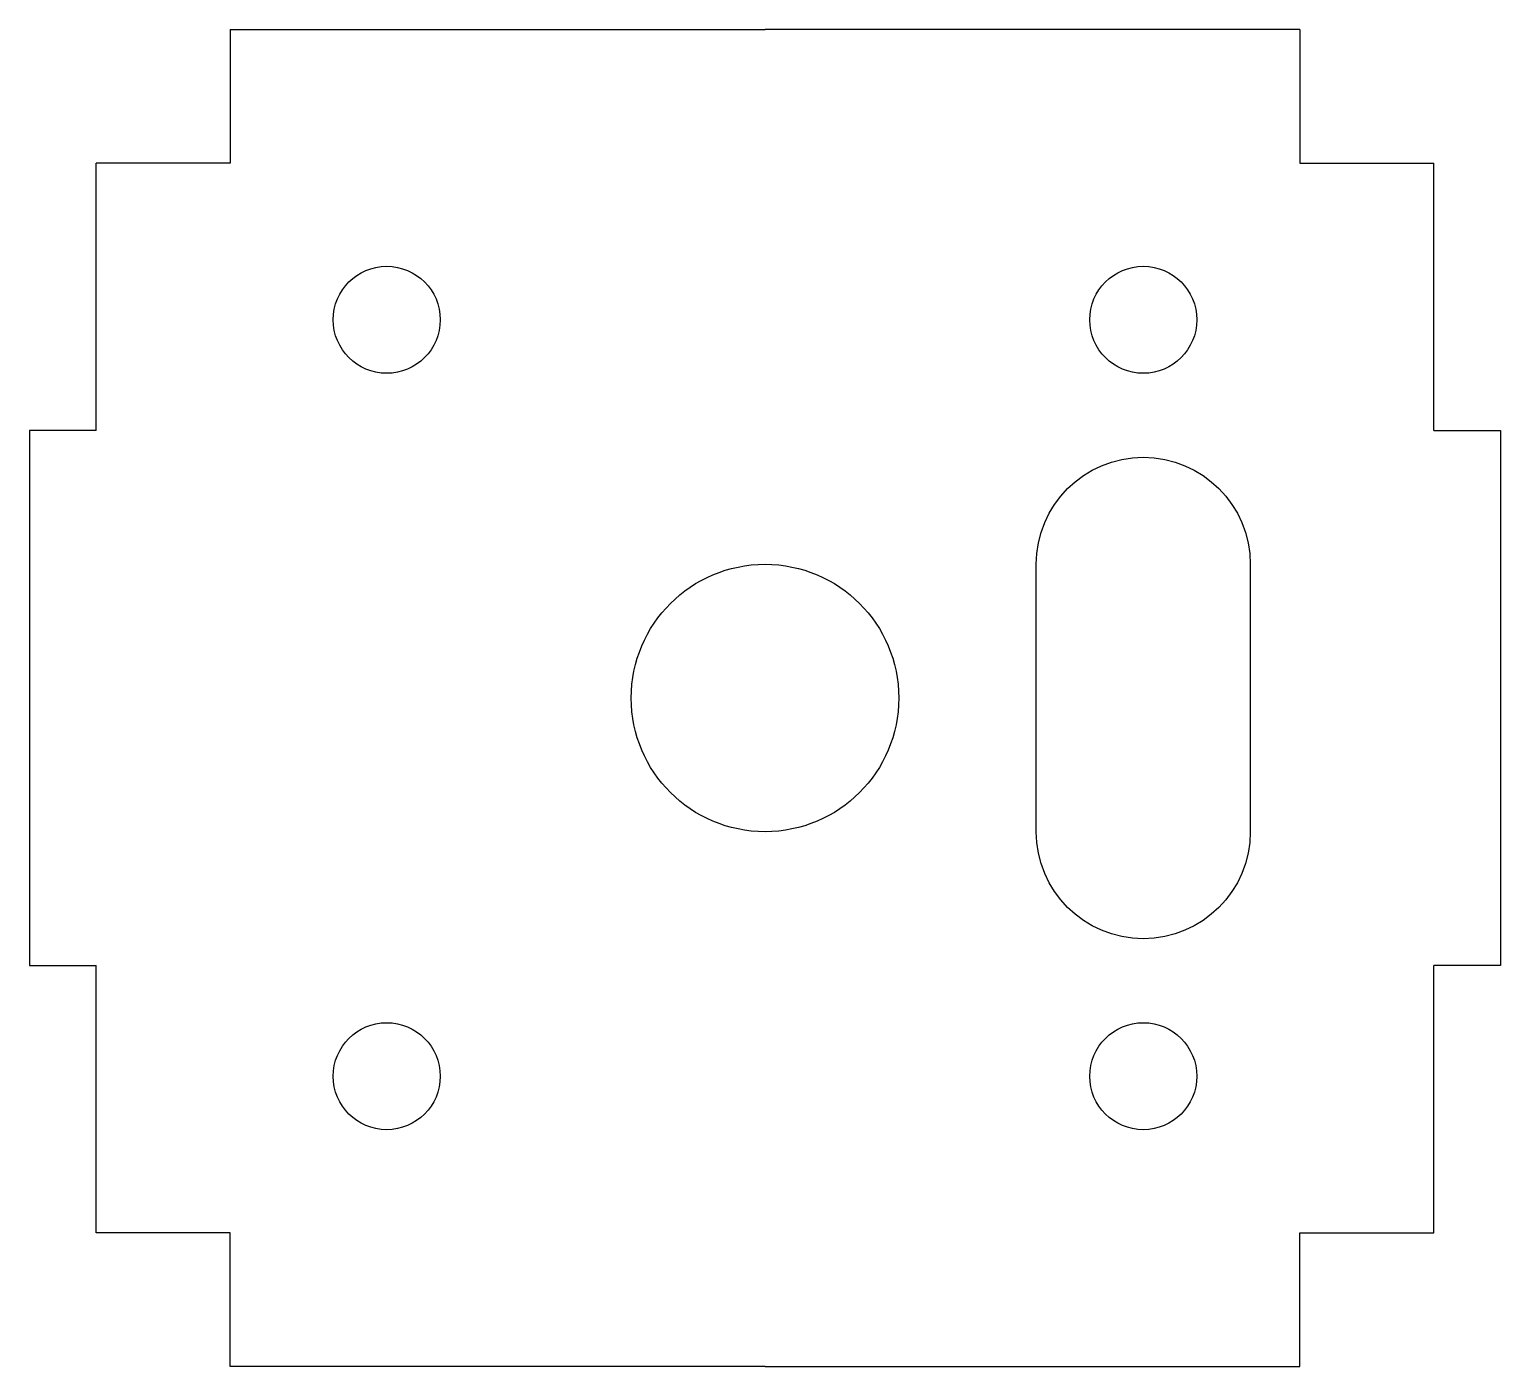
# Model space of a CAD drawing. Header units: millimetres. Extents: x -27.5 to 27.5, y -25 to 25.
import ezdxf

# ---------------------------------------------------------------- set-up
doc = ezdxf.new("R2010")
doc.units = ezdxf.units.MM
doc.layers.get('0').update_dxf_attribs({"linetype": 'CONTINUOUS'})

msp = doc.modelspace()

# ---------------------------------------------------------------- linework, layer by layer
for p, q in [((-20, 25), (-20, 20)), ((-20, 25), (0, 25)), ((20, 25), (0, 25)), ((20, 25), (20, 20)), ((-20, 20), (-25, 20)), ((-25, 10), (-25, 20)), ((20, 20), (25, 20)), ((25, 10), (25, 20)), ((-27.5, 10), (-27.5, -10)), ((-25, 10), (-27.5, 10)), ((25, 10), (27.5, 10)), ((27.5, 10), (27.5, -10)), ((-27.5, -10), (-25, -10)), ((-25, -20), (-25, -10)), ((27.5, -10), (25, -10)), ((25, -20), (25, -10)), ((-20, -20), (-25, -20)), ((-20, -25), (-20, -20)), ((20, -25), (20, -20)), ((20, -20), (25, -20)), ((0, -25), (-20, -25)), ((0, -25), (20, -25))]:
    msp.add_line(p, q)
msp.add_lwpolyline([(10.142, -5), (10.142, 5, -1), (18.142, 5), (18.142, -5, -1)], format="xyb", close=True)
for centre, radius in [((-14.142, 14.142), 2), ((14.142, 14.142), 2), ((0, 0), 5), ((-14.142, -14.142), 2), ((14.142, -14.142), 2)]:
    msp.add_circle(centre, radius)

doc.saveas('drawing.dxf')
